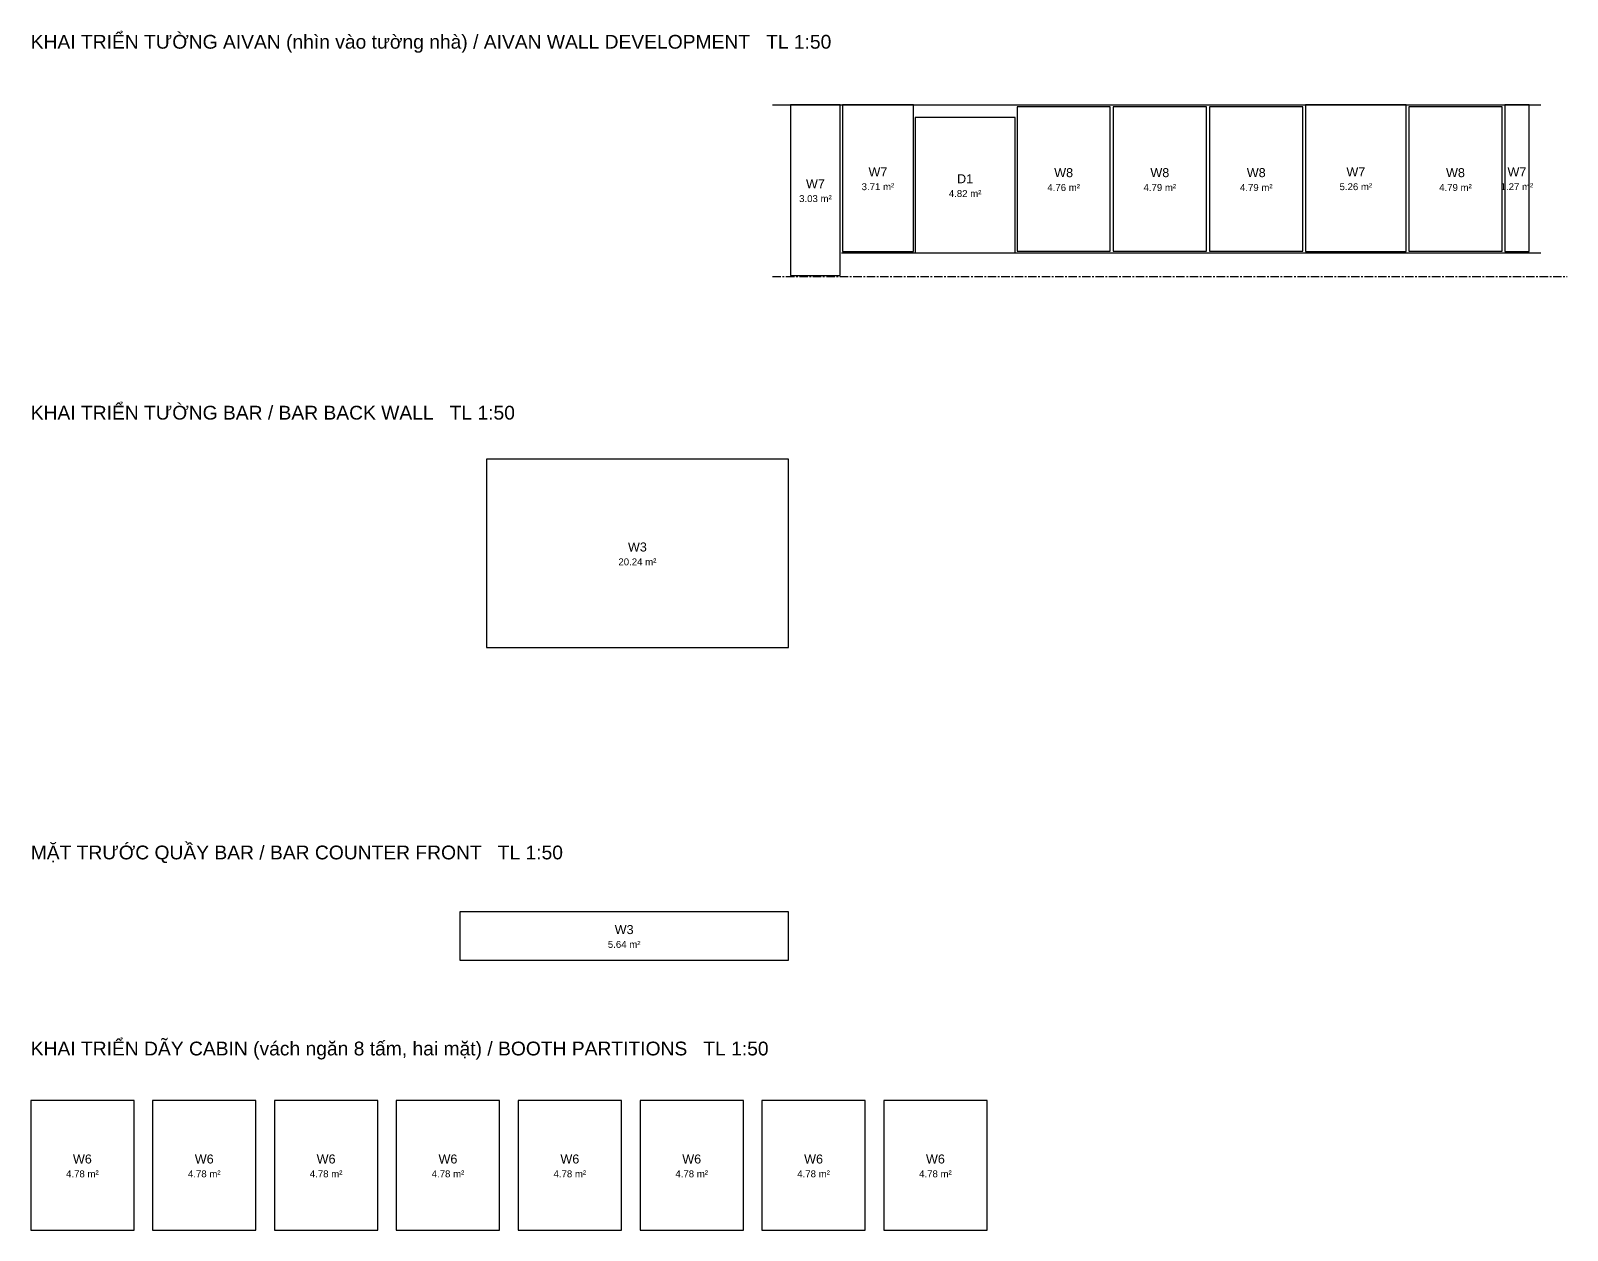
# Model space of a CAD drawing. Header units: millimetres. Extents: x -2320 to 44593, y -183000 to 30400.
# Drawn here: x 0 to 29000, y -183000 to -160361 of the extents above; entities that cross this region are included whole.
import ezdxf
from ezdxf.enums import TextEntityAlignment as Align

# ---------------------------------------------------------------- set-up
doc = ezdxf.new("R2010")
doc.units = ezdxf.units.MM
doc.header["$LTSCALE"] = 50
doc.linetypes.add('CENTER', pattern=[5.08, 3.175, -0.635, 0.635, -0.635])
for name, color, linetype in [('A-SECT', 7, 'Continuous'), ('A-TEXT', 7, 'Continuous'), ('A-WFIN', 6, 'Continuous'), ('S-GRID', 8, 'CENTER')]:
    doc.layers.add(name, color=color, linetype=linetype)
doc.styles.add('VN', font='arial.ttf')

msp = doc.modelspace()

# ---------------------------------------------------------------- linework, layer by layer
at = {"layer": 'A-SECT'}
for p, q in [((14000, -161760), (28500, -161760)), ((15300, -164550), (28500, -164550))]:
    msp.add_line(p, q, dxfattribs=at)
at = {"layer": 'A-WFIN'}
for points in [[(14340, -164980), (15280, -164980), (15280, -161760), (14340, -161760)], [(15320, -164530), (16660, -164530), (16660, -161760), (15320, -161760)], [(18620, -164520), (20370, -164520), (20370, -161800), (18620, -161800)], [(20430, -164520), (22190, -164520), (22190, -161800), (20430, -161800)], [(22250, -164520), (24010, -164520), (24010, -161800), (22250, -161800)], [(24060, -164530), (25960, -164530), (25960, -161760), (24060, -161760)], [(26010, -164520), (27770, -164520), (27770, -161800), (26010, -161800)], [(27820, -164530), (28280, -164530), (28280, -161760), (27820, -161760)], [(16690, -164550), (18580, -164550), (18580, -162000), (16690, -162000)], [(8600, -172000), (14300, -172000), (14300, -168450), (8600, -168450)], [(8100, -177900), (14300, -177900), (14300, -176990), (8100, -176990)], [(0, -183000), (1950, -183000), (1950, -180550), (0, -180550)], [(2300, -183000), (4250, -183000), (4250, -180550), (2300, -180550)], [(4600, -183000), (6550, -183000), (6550, -180550), (4600, -180550)], [(6900, -183000), (8850, -183000), (8850, -180550), (6900, -180550)], [(9200, -183000), (11150, -183000), (11150, -180550), (9200, -180550)], [(11500, -183000), (13450, -183000), (13450, -180550), (11500, -180550)], [(13800, -183000), (15750, -183000), (15750, -180550), (13800, -180550)], [(16100, -183000), (18050, -183000), (18050, -180550), (16100, -180550)]]:
    msp.add_lwpolyline(points, close=True, dxfattribs=at)
at = {"layer": 'S-GRID'}
msp.add_line((14000, -165000), (29000, -165000), dxfattribs=at)

# ---------------------------------------------------------------- texts
at = {"layer": 'A-TEXT', "style": 'VN'}
for s, p in [('KHAI TRIỂN TƯỜNG AIVAN (nhìn vào tường nhà) / AIVAN WALL DEVELOPMENT   TL 1:50', (0, -160700)), ('KHAI TRIỂN TƯỜNG BAR / BAR BACK WALL   TL 1:50', (0, -167700)), ('MẶT TRƯỚC QUẦY BAR / BAR COUNTER FRONT   TL 1:50', (0, -176000)), ('KHAI TRIỂN DÃY CABIN (vách ngăn 8 tấm, hai mặt) / BOOTH PARTITIONS   TL 1:50', (0, -179700))]:
    msp.add_text(s, height=260, dxfattribs=at).set_placement(p)
at = {"layer": 'A-WFIN', "style": 'VN'}
for s, height, p in [('W7', 170, (15990, -163025)), ('W8', 170, (19495, -163040)), ('W8', 170, (21310, -163040)), ('W8', 170, (23130, -163040)), ('W7', 170, (25010, -163025)), ('W8', 170, (26890, -163040)), ('W7', 170, (28050, -163025)), ('W7', 170, (14810, -163250)), ('3.71 m²', 130, (15990, -163305)), ('D1', 170, (17635, -163155)), ('4.76 m²', 130, (19495, -163320)), ('4.79 m²', 130, (21310, -163320)), ('4.79 m²', 130, (23130, -163320)), ('5.26 m²', 130, (25010, -163305)), ('4.79 m²', 130, (26890, -163320)), ('1.27 m²', 130, (28050, -163305)), ('3.03 m²', 130, (14810, -163530)), ('4.82 m²', 130, (17635, -163435)), ('W3', 170, (11450, -170105)), ('20.24 m²', 130, (11450, -170385)), ('W3', 170, (11200, -177325)), ('5.64 m²', 130, (11200, -177605)), ('W6', 170, (975, -181655)), ('W6', 170, (3275, -181655)), ('W6', 170, (5575, -181655)), ('W6', 170, (7875, -181655)), ('W6', 170, (10175, -181655)), ('W6', 170, (12475, -181655)), ('W6', 170, (14775, -181655)), ('W6', 170, (17075, -181655)), ('4.78 m²', 130, (975, -181935)), ('4.78 m²', 130, (3275, -181935)), ('4.78 m²', 130, (5575, -181935)), ('4.78 m²', 130, (7875, -181935)), ('4.78 m²', 130, (10175, -181935)), ('4.78 m²', 130, (12475, -181935)), ('4.78 m²', 130, (14775, -181935)), ('4.78 m²', 130, (17075, -181935))]:
    msp.add_text(s, height=height, dxfattribs=at).set_placement(p, align=Align.MIDDLE_CENTER)

doc.saveas('drawing.dxf')
